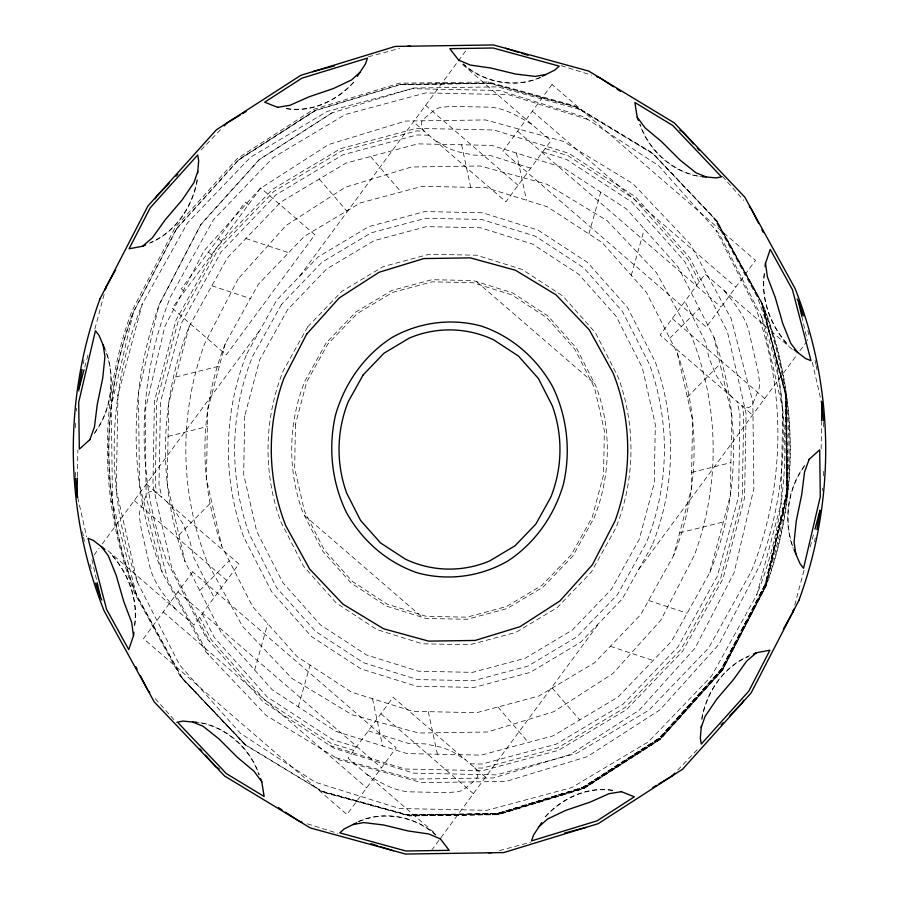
<?xml version="1.0" encoding="UTF-8"?>
<svg xmlns="http://www.w3.org/2000/svg" width="899" height="899" viewBox="0 0 899 899"><rect width="100%" height="100%" fill="white"/><g stroke="black" fill="none" stroke-linecap="round" stroke-linejoin="round"><path stroke-width="0.67" stroke-dasharray="4.5 3.37" d="M77.393 476.616L77.865 450.141M78.898 391.604L78.955 388.817A436.644 436.644 0 0 0 78.573 391.559M821.135 448.859L821.607 422.384M175.249 608.803C164.405 595.779 152.718 581.619 149.369 564.561L141.031 527.983L139.345 516.15L139.873 510.407L146.256 495.259A41.208 14.002 77.1 0 1 149.863 491.663L153.324 491.517A51.299 17.429 77.1 0 1 157.156 493.439L155.28 485.235L156.763 401.561L178.204 321.157L218.12 249.495L273.813 191.465L341.474 151.021L416.495 130.917L424.306 131.085A55.873 20.272 1.2 0 1 421.721 127.456L421.35 122.59A44.186 16.036 1.2 0 1 424.721 118.084L435.757 109.071L440.802 107.251L451.837 106.408L486.629 107.105C503.26 106.936 518.397 116.319 532.208 124.635M366.792 774.365C380.603 782.681 395.74 792.064 412.371 791.895L447.163 792.592L458.198 791.749L463.243 789.929L474.279 780.916A44.186 16.036 1.2 0 0 477.65 776.41L477.279 771.544A55.873 20.272 1.2 0 0 474.694 767.915L482.505 768.083L557.526 747.979L625.187 707.535L680.88 649.505L720.796 577.843L742.237 497.439L743.72 413.765L741.844 405.561A51.299 17.429 77.1 0 0 745.676 407.483L749.137 407.337A41.208 14.002 77.1 0 0 752.744 403.741L759.127 388.593L759.655 382.85L757.969 371.017L749.631 334.439C746.282 317.381 734.595 303.221 723.751 290.197M134.502 625.367C138.21 599.195 127.928 572.461 110.161 553.312M134.771 625.401C138.491 599.139 128.164 572.315 110.341 553.099M197.139 179.272C192.97 205.905 175.889 231.639 150.639 242.404M197.297 180.463C192.543 207.231 175.148 232.796 149.492 243.292M701.703 718.537C706.457 691.769 723.852 666.204 749.508 655.708M701.861 719.728C706.03 693.095 723.111 667.361 748.361 656.596M764.229 273.599C760.509 299.861 770.836 326.685 788.659 345.901M764.498 273.633C760.79 299.805 771.072 326.539 788.839 345.688M133.232 312.762L111.319 406.056L112.465 502.305L136.569 594.958L182.216 678.003L245.944 745.125M786.479 492.798L785.535 395.605L785.546 396.852M786.681 491.922L764.914 585.395L721.436 669.429L659.349 738.416L582.878 787.659L497.248 813.786L498.147 813.516M786.647 492.821L786.827 492.034M786.827 492.843L785.838 395.841L761.7 303.132L716.211 220.469M786.985 492.158L765.229 585.642L721.74 669.676L659.652 738.663L583.181 787.895M786.996 492.866L785.984 395.965L785.996 396.785M787.288 492.405L765.375 585.766L721.886 669.8L659.799 738.787L583.327 788.018L498.203 814M84.742 367.107L88.72 352.183M94.867 329.113L104.273 293.827M189.228 326.371L168.664 403.505L167.236 483.786L185.048 561.718L220.884 632.008L272.296 689.859L335.788 731.325L407.022 753.587L481.156 755.138L553.132 735.843L618.051 697.04L671.474 641.369L709.772 572.629L730.336 495.495L731.764 415.214L713.952 337.282L678.116 266.992L626.704 209.141L563.212 167.675L491.978 145.413L417.844 143.862L345.868 163.157L280.949 201.96L227.526 257.631L189.228 326.371A330.933 330.933 0 0 0 185.07 561.706M225.379 343.474L207.669 409.899L206.444 479.021L221.783 546.131L252.641 606.656L296.906 656.472L351.576 692.185L412.922 711.356L476.762 712.682L538.737 696.073L594.644 662.664L640.65 614.725L673.621 555.526L691.331 489.101L692.556 419.979L677.217 352.869L646.359 292.344L602.094 242.528L547.424 206.815L486.078 187.644L422.238 186.318L360.263 202.927L304.356 236.336L258.35 284.275L225.379 343.474A284.972 284.972 0 0 0 221.795 546.131M794.727 605.173L804.133 569.887M810.28 546.817L814.258 531.893M254.653 669.991L267.733 623.648M298.299 706.839L310.088 665.08M588.912 233.92L600.701 192.161M631.267 275.352L644.347 229.009M176.698 228.784L133.097 313.11A396.796 396.796 0 0 0 136.693 595.318M764.644 585.17L721.167 669.216L659.079 738.203L582.619 787.445L497.102 813.662L408.135 814.91L409.461 814.887M722.515 669.912L765.768 586.238L787.681 492.944L786.535 396.695L762.172 303.57M764.768 585.271L721.29 669.306L659.203 738.293L582.732 787.535L497.001 813.584L408.045 814.831L409.405 815.932L498.361 814.685L583.99 788.547L660.45 739.304L722.526 670.317L766.004 586.272A397.066 397.066 0 0 0 762.633 303.873L717.144 221.087L653.427 153.864L575.809 106.779L489.595 83.068L400.639 84.315L315.01 110.453L238.55 159.696L176.474 228.683L132.996 312.728A397.066 397.066 0 0 0 136.367 595.127L181.856 677.913L245.573 745.136L323.191 792.221L409.405 815.932M246.888 353.644L276.701 300.131L318.291 256.788L368.826 226.593L424.856 211.568L482.561 212.771L538.018 230.11L587.44 262.384L627.468 307.424L655.36 362.14M652.112 545.356L622.299 598.869L580.709 642.212L530.174 672.407L474.144 687.432L416.439 686.229L360.982 668.89L311.56 636.616L271.532 591.576L243.64 536.86M94.755 432.408C111.734 409.36 115.454 377.254 105.531 350.61M94.215 433.734C111.779 410.394 115.949 377.704 105.767 350.498M804.785 465.266C787.221 488.607 783.051 521.296 793.233 548.502M804.245 466.592C787.266 489.64 783.546 521.746 793.469 548.39M722.324 670.182L660.529 738.911L584.17 788.187M94.103 554.998L99.092 548.221M102.216 543.996L260.305 329.551M299.569 276.308L457.501 62.087M458.288 61.02L465.772 50.861M431.576 850.375L599.431 622.692M638.695 569.449L796.784 355.004M799.908 350.779L806.549 341.766M176.485 229.088L238.752 159.853L315.167 110.656M321.966 791.199L408.292 815.033L497.405 813.91L583.035 787.782L659.495 738.54L721.582 669.553L765.071 585.519L786.839 492.034L785.692 395.717L761.397 302.884L715.784 219.985M322.449 791.491L408.742 815.404L497.855 814.28L583.485 788.142L659.956 738.911L722.043 669.924L765.521 585.878L787.355 492.91L786.142 396.088L762.004 303.379M498.001 814.393L583.631 788.266L660.102 739.034L722.189 670.036L765.678 586.002L787.591 492.652L786.445 396.706M201.039 150.043L221.311 128.917M677.689 770.083L697.961 748.957M178.935 534.961L211.67 501.9M199.724 590.508L229.223 560.729M669.777 338.271L699.276 308.492M687.33 397.1L720.065 364.039M353.633 82.067C336.586 100.969 310.56 113.027 284.938 108.217M353.824 82.259C336.72 101.227 310.616 113.33 284.904 108.498M545.176 816.741C562.28 797.773 588.384 785.67 614.096 790.502M545.367 816.933C562.414 798.031 588.44 785.973 614.062 790.783M238.471 160.089L314.83 110.813L400.729 84.551L489.629 83.326M582.732 787.535L583.35 787.131M579.664 109.397L497.81 86.866L413.36 88.035L332.068 112.825L259.474 159.561L200.533 225.053L159.235 304.828A376.962 376.951 0 0 0 162.393 572.921L205.568 651.528L266.048 715.357L339.721 760.06L421.575 782.602L506.025 781.433L587.317 756.632L659.911 709.895L718.852 644.414L760.149 564.639A376.962 376.951 0 0 0 756.992 296.535L713.817 217.94M660.248 739.147L583.833 788.344L498.619 814.393L409.236 815.64M332.068 112.825L259.159 159.572L201.32 223.705L158.943 304.918L138.424 393.459L139.502 484.898L162.404 572.921M539.894 77.516C514.576 88.316 483.359 82.438 463.176 63.773M540.928 77.314C515.43 88.866 483.482 82.91 463.007 63.986M358.072 821.686C383.57 810.134 415.518 816.09 435.993 835.014M359.106 821.484C384.424 810.684 415.641 816.562 435.824 835.227M497.102 813.662L498.125 813.348M497.394 813.91L498.158 813.674M498.181 813.842L408.596 815.281L409.416 815.269M368.376 56.783L399.583 48.411M499.417 850.589L530.624 842.217M175.721 377.029L219.334 366.118M168.079 436.386L207.377 426.564M691.623 472.436L730.921 462.614M679.666 532.882L723.279 521.971M400.381 84.607L489.27 83.281L575.787 107.048M408.438 815.157L409.427 815.135M716.784 220.997L652.067 152.763L574.45 105.677L488.224 81.955L399.28 83.214L313.65 109.352L237.19 158.595L175.103 227.582L131.625 311.627A397.066 397.066 0 0 0 134.996 594.025L180.485 676.812L244.202 744.035L323.213 791.952M498.271 814.449L409.382 815.64L323.55 792.098M428.913 135.198L416.911 134.951L342.845 154.808L276.038 194.735L221.053 252.035L181.632 322.786L160.472 402.168L159.011 484.786L161.887 497.394M470.087 763.802L482.089 764.049L556.155 744.192L622.962 704.265L677.947 646.965L717.368 576.214L738.529 496.832L739.989 414.214L737.113 401.606M698.175 176.148C671.452 170.698 648.718 149.919 639.998 124.118M704.411 177.058C674.879 174.721 649.19 151.807 639.751 124.231M194.589 721.942C224.121 724.279 249.81 747.193 259.249 774.769M200.825 722.852C227.548 728.302 250.282 749.081 259.002 774.882M335.844 757.711L413.383 779.062L493.394 777.95L570.404 754.463L639.178 710.188L695.028 648.145L734.146 572.573L753.856 488.607L752.834 401.977L731.134 318.583L690.252 244.112L632.952 183.643L563.156 141.289L485.617 119.938L405.606 121.05L328.596 144.537L259.822 188.812L203.972 250.855L164.854 326.427L145.144 410.394L146.166 497.023L167.866 580.417L208.748 654.888M561.145 65.649L591.587 75.168M587.867 119.477L508.385 94.642L425.688 92.923L345.385 114.443L272.97 157.73L213.366 219.839L170.641 296.535A369.197 369.197 0 0 0 166 559.077L205.961 637.503L263.317 702.04L334.147 748.305L413.619 773.14L496.327 774.859L576.63 753.351L649.044 710.064L708.648 647.954L751.373 571.258A369.197 369.197 0 0 0 756.014 308.705L716.054 230.29M545.154 148.582L568.033 155.729L634.211 198.96L687.802 259.26L699.31 281.837M542.648 151.987L566.527 159.449L631.873 202.129L684.78 261.676L696.792 285.23M530.725 168.158L490.551 155.594L473.953 155.122L457.962 151.762A75.246 52.356 1.2 0 1 445.983 147.02L433.442 139.12M368.275 730.842L408.449 743.406L425.047 743.878L441.038 747.238A75.246 52.356 1.2 0 1 453.017 751.98L465.558 759.88M356.352 747.013L332.473 739.551L267.127 696.871L214.22 637.324L202.208 613.77M353.846 750.418L330.967 743.271L264.789 700.04L211.198 639.74L199.69 617.164M330.023 745.608L404.876 769.005L482.763 770.623L558.391 750.362L626.592 709.592L682.723 651.101L722.965 578.866L744.574 497.821L746.069 413.484L727.358 331.596L689.702 257.743L635.683 196.96L568.977 153.392L494.124 129.995L416.237 128.377L340.609 148.638L272.408 189.408L216.277 247.899L176.035 320.134L154.426 401.179L152.931 485.516L171.642 567.404L209.298 641.257M307.413 823.832L337.855 833.351M245.865 238.516L288.669 252.686M211.838 285.781L250.405 298.547M648.595 600.453L687.162 613.219M610.331 646.314L653.135 660.484M575.45 106.902L653.337 154.1L716.997 221.3M488.224 81.955L489.595 83.068M785.4 395.493L786.76 396.594M110.88 501.305L112.24 502.406M532.343 111.184L735.82 287.073M462.614 64.481L550.896 140.795L505.935 201.781L413.45 121.837M792.289 349.441L705.052 274.038L660.091 335.024L752.575 414.978M517.577 131.22L721.054 307.098M425.609 105.34L518.094 185.295M672.238 318.538L764.734 398.482M476.65 281.668L594.632 383.648M248.45 204.657L245.371 201.994L181.373 288.793L184.464 291.456M218.3 238.718L221.379 241.382M208.456 252.068L211.535 254.732M304.368 515.352L422.35 617.332M146.425 484.022L238.909 563.976L193.948 624.962L106.711 549.559M485.55 777.163L393.065 697.219L348.104 758.205L436.386 834.519M134.266 500.518L226.762 580.462M380.906 713.705L473.391 793.66M177.946 591.902L381.423 767.78M163.18 611.927L366.657 787.816M732.573 397.684L725.167 389.615L715.761 374.602L709.199 358.465L705.086 341.047L684.881 301.401M166.427 501.316L176.316 512.801L183.239 524.398L189.801 540.535L193.914 557.953L214.119 597.599M182.003 677.7L245.663 744.9M722.335 176.283L743.709 200.331M155.291 698.669L176.665 722.717M370.579 156.538L401.1 191.981M319.28 179.047L346.778 210.984M552.222 688.016L579.72 719.953M497.9 707.019L528.421 742.462M716.615 220.884L762.296 303.682A396.796 396.796 0 0 1 765.881 585.878M801.818 316.302L807.381 340.631M812.336 362.297L821.304 401.561M77.696 497.439L86.664 536.703M91.923 559.717L97.182 582.698M516.431 153.055L526.499 200.275M461.614 144.773L470.683 187.329M428.317 711.671L437.386 754.227M372.501 698.725L382.569 745.945M785.838 395.841L785.85 396.807M785.681 395.717L785.692 396.83M761.273 302.761A397.066 397.066 0 0 1 764.633 585.159M655.349 362.151A257.62 257.62 0 0 1 652.135 545.356M137.322 581.968A390.683 390.683 0 0 1 142.211 304.132M761.678 317.032A390.683 390.683 0 0 1 756.789 594.868M713.93 337.294A330.933 330.933 0 0 1 709.794 572.629M243.651 536.849A257.62 257.62 0 0 1 246.865 353.644M677.205 352.869A284.972 284.972 0 0 1 673.643 555.537M823.731 471.312A436.644 436.644 0 0 1 823.417 476.908M822.574 488.067A436.644 436.644 0 0 1 822.315 490.854M815.258 537.827A436.644 436.644 0 0 1 814.382 541.973M807.74 330.495A436.644 436.644 0 0 1 809.224 335.866M815.067 360.33A436.644 436.644 0 0 1 815.91 364.443M816.18 365.814A436.644 436.644 0 0 1 816.966 369.927M823.428 422.272A436.644 436.644 0 0 1 823.742 427.845M91.26 568.505A436.644 436.644 0 0 1 89.776 563.134M84.506 541.4A436.644 436.644 0 0 1 83.641 537.299M83.371 535.928A436.644 436.644 0 0 1 82.562 531.815M75.572 476.728A436.644 436.644 0 0 1 75.258 471.155M75.269 427.688A436.644 436.644 0 0 1 75.583 422.092M76.426 410.933A436.644 436.644 0 0 1 76.685 408.146M83.18 363.938A436.644 436.644 0 0 1 84.023 359.791M117.96 395.212L116.274 489.977L137.3 581.979L179.609 664.957L240.303 733.258L315.257 782.209L399.358 808.493L486.876 810.314L571.843 787.546L648.482 741.742L711.559 676.014L756.767 594.857L781.04 503.788L782.726 409.023L761.7 317.021L719.391 234.043L658.697 165.742L583.743 116.791L499.642 90.507L412.124 88.686L327.157 111.454L250.518 157.258L187.442 222.986L142.233 304.143L117.96 395.212M244.719 415.967L243.685 474.492L256.676 531.32L282.803 582.574L320.291 624.76L366.59 655L418.529 671.238L472.582 672.362L525.072 658.293L572.405 629.997L611.354 589.407L639.279 539.276L654.281 483.033L655.315 424.508L642.324 367.68L616.197 316.426L578.709 274.24L532.41 244L480.471 227.762L426.418 226.638L373.928 240.707L326.595 269.003L287.646 309.593L259.721 359.724L244.719 415.967M295.434 424.272L294.647 468.312L304.424 511.059L324.078 549.626L352.284 581.361L387.121 604.117L426.205 616.332L466.873 617.175L506.351 606.589L541.973 585.305L571.281 554.762L592.295 517.049L603.566 474.728L604.353 430.688L594.576 387.941L574.922 349.374L546.716 317.639L511.879 294.883L472.795 282.668L432.127 281.825L392.649 292.411L357.027 313.695L327.719 344.238L306.705 381.951L295.434 424.272M238.134 278.859L204.545 343.912A307.188 307.188 0 0 0 207.332 562.392L242.573 626.412L291.917 678.374L351.992 714.739L418.709 733.022L487.528 732L553.75 711.716L612.882 673.553L660.866 620.141L694.455 555.088A307.188 307.188 0 0 0 691.668 336.608L656.427 272.588L607.083 220.626L547.008 184.261L480.291 165.978L411.472 167L345.25 187.284L286.118 225.447L238.134 278.859M281.567 304.345L252.597 356.352A250.36 250.36 0 0 0 249.45 534.388L276.544 587.575L315.448 631.334L363.477 662.709L417.372 679.554L473.447 680.723L527.904 666.125L577.012 636.773L617.433 594.655L646.403 542.648A250.36 250.36 0 0 0 649.55 364.612L622.456 311.425L583.552 267.666L535.523 236.291L481.628 219.446L425.553 218.277L371.096 232.875L321.988 262.227L281.567 304.345M307.683 326.91L283.219 370.838A211.422 211.422 0 0 0 280.555 521.195L303.446 566.1L336.293 603.06L376.85 629.558L422.361 643.785L469.728 644.763L515.711 632.447L557.189 607.657L591.317 572.09L615.781 528.163A211.422 211.422 0 0 0 618.445 377.805L595.554 332.9L562.707 295.94L522.15 269.442L476.639 255.215L429.273 254.237L383.289 266.553L341.811 291.343L307.683 326.91M326.18 342.901L304.907 381.097A183.845 183.845 0 0 0 302.592 511.834L322.494 550.896L351.059 583.035L386.323 606.072L425.901 618.445L467.087 619.299L507.081 608.578L543.142 587.025L572.82 556.099L594.093 517.903A183.845 183.845 0 0 0 596.408 387.166L576.506 348.104L547.941 315.965L512.677 292.928L473.099 280.555L431.913 279.701L391.919 290.422L355.858 311.975L326.18 342.901M260.755 187.97L172.159 308.143L226.267 354.914L314.864 234.74L260.755 187.97M192.712 571.865L143.492 638.638L346.969 814.516L396.189 747.754L192.712 571.865M552.031 84.484L502.811 151.246L706.288 327.135L755.508 260.362L552.031 84.484"/><path stroke-width="1.35" d="M77.37 478.01L77.078 494.731L77.696 497.439M821.63 420.99L821.922 404.269L821.304 401.561M133.917 632.323L133.681 635.11L128.748 649.64L106.588 609.365L88.023 538.321L93.294 540.411L104.891 549.278M197.623 173.451L198.679 160.921L197.724 154.943L150.189 207.86L129.063 248.787L143.143 246.157L145.638 244.91M701.377 725.549L700.321 738.079L701.276 744.057L748.811 691.14L769.937 650.213L755.857 652.843L753.362 654.09M765.083 266.677L765.319 263.89L770.252 249.36L792.412 289.635L810.977 360.679L805.706 358.589L794.109 349.722M359.915 72.414L351.509 79.955L333.226 88.63L309.234 96.732L289.972 105.307L277.555 107.329M539.085 826.586L547.491 819.045L565.774 810.37L589.766 802.268L609.028 793.693L621.445 791.671M84.012 369.826L78.955 388.817A436.644 436.644 0 0 1 82.112 369.467M105.363 289.759L106.082 287.039L115.645 269.88M783.355 629.12L792.918 611.961L793.637 609.241M814.988 529.174L820.045 510.183A436.644 436.644 0 0 1 816.888 529.533M261.8 781.827L253.979 771.196L237.482 757.419L219.008 738.967L202.927 726.156L192.701 722.043M706.299 176.957L696.073 172.844L679.992 160.033L661.518 141.581L645.021 127.804L637.2 117.173M89.855 439.656L94.451 427.003L97.227 404.64L102.733 378.097L104.947 356.611L103.115 344.958M809.145 459.344L804.549 471.997L801.773 494.36L796.267 520.903L794.053 542.389L795.885 554.042M99.991 298.839L147.908 206.028L216.378 129.804L300.738 75.359L395.234 46.422L493.439 44.95L588.631 71.043L674.351 122.938L744.754 197.083L795.031 288.422A438.319 438.319 0 0 1 798.997 600.15M799.009 600.161L751.092 692.972L682.622 769.196L598.262 823.641L503.766 852.578L405.561 854.05L310.369 827.957L224.649 776.062L154.246 701.917L103.969 610.578A438.319 438.319 0 0 1 100.003 298.85M155.246 198.78L156.617 196.33L169.169 183.25M743.754 700.22L742.383 702.67L729.831 715.75M357.353 76.359L365.533 63.795L367.477 58.098L301.862 78.191L264.666 102.194L278.083 107.532M541.648 822.641L533.467 835.205L531.523 840.902L597.138 820.809L634.334 796.806L620.917 791.468M546.041 74.437L535.287 76.415L515.442 74.021L490.921 68.054L470.278 65.043L458.591 60.076M352.959 824.563L363.713 822.585L383.558 824.979L408.079 830.946L428.722 833.957L440.409 838.924M175.934 176.204L177.856 174.192M224.211 125.894L227.11 122.882L240.19 115.061M674.789 773.106L671.89 776.118L658.81 783.939M721.144 724.808L723.066 722.796M133.49 635.683L131.625 622.243L123.702 601.375L116.218 575.394L108.217 555.604L101.25 546.502M765.51 263.317L767.375 276.757L775.298 297.625L782.782 323.606L790.783 343.396L797.75 352.498M142.581 246.259L152.403 237.786L165.135 219.929L182.171 199.926L193.993 182.508L197.791 171.428M756.419 652.741L746.597 661.215L733.865 679.071L716.829 699.074L705.007 716.492L701.209 727.572M90.293 439.263L79.303 449.163L78.707 402.291L95.44 330.72L99.025 335.383L104.981 349.34M808.707 459.737L819.697 449.837L820.293 496.709L803.56 568.28L799.975 563.617L794.019 549.66M242.573 113.634L246.146 111.498M652.854 787.502L656.427 785.366M542.389 76.258L554.897 70.01L559.2 66.121L493.102 48.007L449.803 48.658L458.951 60.548M356.611 822.742L344.103 828.99L339.8 832.879L405.899 850.993L449.197 850.342L440.049 838.452M312.762 71.684L334.462 65.863M564.538 833.137L586.238 827.316M407.73 46.231L410.517 46.287M488.483 852.713L491.27 852.769M702.288 176.552L716.009 177.912L721.526 176.878L672.654 125.399L634.863 102.52L637.29 117.769L638.38 120.309M196.712 722.448L182.991 721.088L177.474 722.122L226.346 773.601L264.137 796.48L261.71 781.231L260.62 778.691M505.541 48.265L518.779 52.4M521.431 53.232L528.05 55.3M596.891 76.82L599.532 77.64L613.5 86.765M302.109 822.18L299.468 821.36L285.5 812.235M370.95 843.7L377.569 845.768M380.221 846.6L393.459 850.735M616.984 89.046L620.479 91.327M679.813 130.085L683.307 132.367L693.534 143.862M219.187 768.915L215.693 766.633L205.466 755.138M278.521 807.673L282.016 809.954M697.242 148.043L699.107 150.144M749.283 206.601L751.148 208.692L758.711 223.536M149.717 692.399L147.852 690.308L140.289 675.464M199.893 748.856L201.758 750.957M761.858 229.717L763.116 232.189M797.166 298.962L798.424 301.435A436.644 436.644 0 0 1 803.313 315.841M95.687 583.159A436.644 436.644 0 0 0 100.598 597.554L101.834 600.038M135.884 666.811L137.142 669.283M798.424 301.435L801.818 316.302M97.182 582.698L100.576 597.565M793.974 609.376A436.644 436.644 0 0 1 792.94 611.972M821.63 401.527A436.644 436.644 0 0 1 823.338 420.878M77.37 497.473A436.644 436.644 0 0 1 75.662 478.122M105.026 289.624A436.644 436.644 0 0 1 106.06 287.028M335.496 415.102C328.045 447.871 331.753 482.19 346.418 512.464C362.083 540.591 387.053 562.639 417.732 572.944C448.118 581.147 480.369 576.731 507.643 561.111C535.163 543.12 554.469 515.374 563.504 483.898C570.955 451.129 567.247 416.81 552.582 386.536C536.917 358.409 511.947 336.361 481.268 326.056C450.882 317.853 418.631 322.269 391.357 337.889C363.837 355.88 344.531 383.626 335.496 415.102M306.638 334.17L283.938 378.131A207.624 207.624 0 0 0 285.826 525.803L309.649 569.067L342.991 604.184L383.592 628.772L428.688 641.133L475.2 640.436L519.959 626.727L559.92 600.937L592.362 564.83L615.062 520.869A207.624 207.624 0 0 0 613.174 373.197L589.351 329.933L556.009 294.816L515.408 270.228L470.312 257.867L423.8 258.564L379.041 272.273L339.08 298.063L306.638 334.17M363.174 374.883L348.284 401.617A128.692 128.692 0 0 0 346.666 493.135L360.589 520.476L380.592 542.974L405.28 559.099A102.756 102.756 0 0 0 489.809 560.864L515.048 545.772L535.826 524.117L550.716 497.383A128.692 128.692 0 0 0 552.334 405.865L538.411 378.524L518.408 356.026L493.72 339.901A102.756 102.756 0 0 0 409.191 338.136L383.952 353.228L363.174 374.883"/></g></svg>
